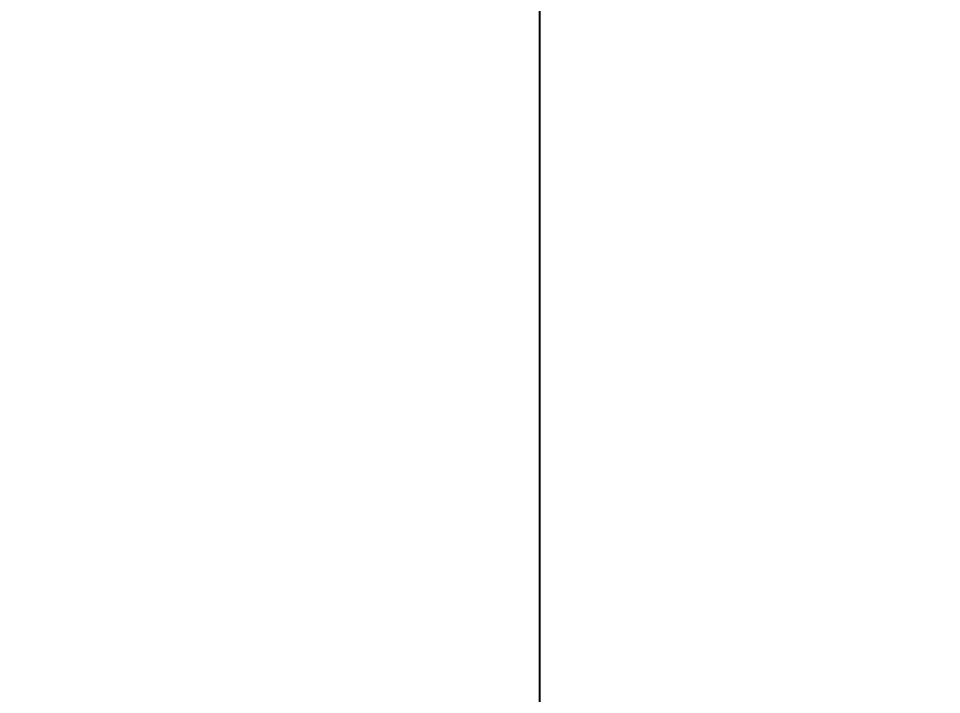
# Model space of a CAD drawing. Header units: millimetres. Extents: x -68 to 2520, y 0 to 297.
# Drawn here: x 1096.16 to 1100.035, y 213.376 to 216.213 of the extents above; entities that cross this region are included whole.
import ezdxf

# ---------------------------------------------------------------- set-up
doc = ezdxf.new("R2010")
doc.units = ezdxf.units.MM
doc.linetypes.add('K5LT_AXLED', pattern=[13.660316, 9.160316, -1.5, 1.5, -1.5])
doc.linetypes.add('K5LT_THIN', pattern=[0])
doc.layers.add('Системный слой', color=7, linetype='Continuous')
doc.styles.add('KDIMTEXTSTYLE', font='GOST_AU.SHX', dxfattribs={"width": 0.96, "oblique": 15, "height": 5})
doc.dimstyles.new('KDIMSTYLE (1.50)', dxfattribs={"dimtxt": 5, "dimasz": 1, "dimexe": 2, "dimexo": 0, "dimgap": 1, "dimtad": 1, "dimlfac": 0.666667, "dimtxsty": 'KDIMTEXTSTYLE', "dimsah": 1, "dimcen": 0, "dimdle": 1, "dimadec": 0, "dimazin": 0, "dimtfac": 0.667, "dimtmove": 0, "dimatfit": 3, "dimfxl": 1, "dimtvp": 1, "dimtolj": 1, "dimtzin": 0, "dimarcsym": 0})

# ---------------------------------------------------------------- blocks, each defined once
blk = doc.blocks.new('U16')
at = {"layer": 'Системный слой', "color": 30, "linetype": 'K5LT_AXLED', "lineweight": 18, "true_color": 0xff8000}
blk.add_line((1098.3484, 203.3613), (1098.3484, 214.6063), dxfattribs=at)
blk = doc.blocks.new('U29')
at = {"layer": 'Системный слой', "color": 30, "linetype": 'K5LT_AXLED', "lineweight": 18, "true_color": 0xff8000}
blk.add_line((1098.3484, 203.3613), (1098.3484, 214.6063), dxfattribs=at)
blk = doc.blocks.new('KDIMARROW_01')
at = {"layer": 'Системный слой'}
blk.add_hatch(color=0, dxfattribs=at).paths.add_polyline_path([(0, 0), (-5, 0.6583), (-4.5, 0), (-5, -0.6583)])
at = {"layer": 'Системный слой', "color": 0, "linetype": 'K5LT_THIN', "lineweight": 18}
for p, q in [((-4.5, 0), (-5, 0.6583)), ((-5, 0.6583), (0, 0)), ((0, 0), (-5, -0.6583)), ((-5, -0.6583), (-4.5, 0)), ((0, 0), (-1, 0))]:
    blk.add_line(p, q, dxfattribs=at)

msp = doc.modelspace()

# ---------------------------------------------------------------- block references
at = {"layer": 'Системный слой'}
for name in ['U16', 'U29']:
    msp.add_blockref(name, (0, 0), dxfattribs=at)

# ---------------------------------------------------------------- dimensions: what is measured, and where the dimension line sits
at = {"layer": 'Системный слой', "color": 7}
for base, p1, p2, location, text in [((1075.90834, 229.72015), (1165.90834, 212.39632), (1075.90834, 212.39632), (1120.90834, 229.72015), '\\H5.0;\\W0.965;\\Q15;\\H5.0;\\W0.965;\\Q15;\\Q15;В'), ((1075.90834, 229.72015), (1165.90834, 212.39632), (1075.90834, 212.39632), (1120.90834, 229.72015), '\\H5.0;\\W0.965;\\Q15;\\H5.0;\\W0.965;\\Q15;\\Q15;В'), ((1143.46833, 217.83972), (1098.34835, 211.89582), (1143.46833, 211.89582), (1120.46833, 217.83972), '\\H5.0;\\W0.965;\\Q15;\\H5.0;\\W0.965;\\Q15;\\Q15;В/2'), ((1143.46833, 217.83972), (1098.34835, 211.89582), (1143.46833, 211.89582), (1120.46833, 217.83972), '\\H5.0;\\W0.965;\\Q15;\\H5.0;\\W0.965;\\Q15;\\Q15;В/2')]:
    msp.add_linear_dim(base=base, p1=p1, p2=p2, location=location, text=text, dimstyle='KDIMSTYLE (1.50)', override={"dimexo": 0, "dimblk1": 'KDIMARROW_01', "dimblk2": 'KDIMARROW_01', "dimse1": 0, "dimse2": 0, "dimclrt": 7, "dimtolj": 1}, dxfattribs=at).render()

doc.saveas('drawing.dxf')
